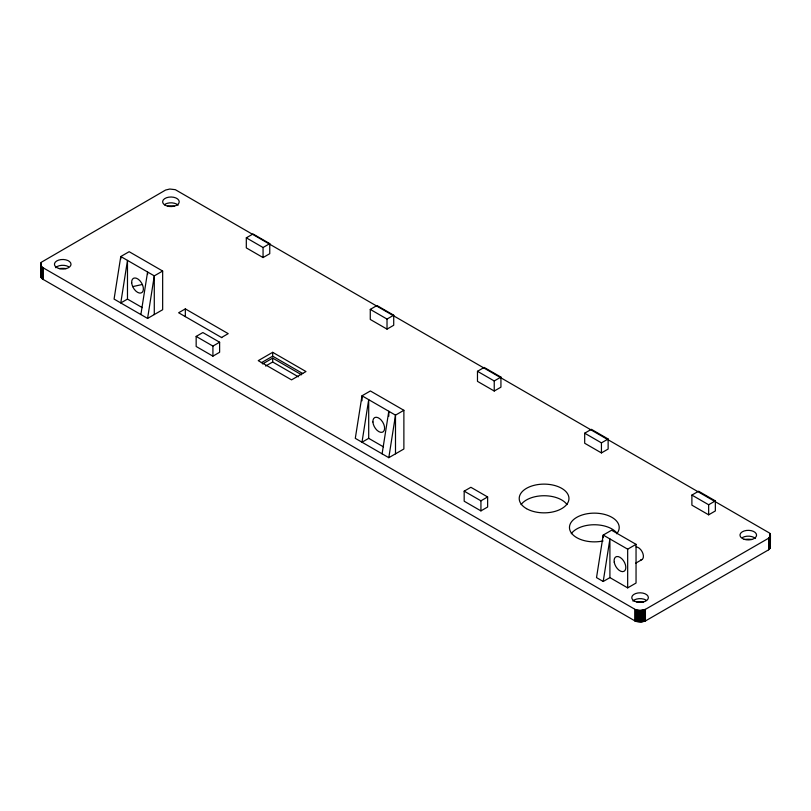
<?xml version="1.0" encoding="UTF-8"?>
<svg xmlns="http://www.w3.org/2000/svg" width="811" height="811" viewBox="0 0 811 811"><rect width="100%" height="100%" fill="white"/><g stroke="black" fill="none" stroke-linecap="round" stroke-linejoin="round"><path stroke-width="1.22" d="M43.358 279.531L43.358 267.924M40.621 263.605L40.844 265.582L42.365 267.346L635.682 609.72L640.072 610.399L645.404 609.355L768.635 538.21L770.379 535.787L769.781 533.192L175.318 189.673L169.783 189.034L165.596 190.038L41.219 262.328L40.621 263.605L40.621 276.541L42.365 278.954L635.682 621.327L641.217 621.966L645.404 620.962L768.635 549.807L770.379 547.395L770.45 535.128M140.881 314.556L147.582 271.999L147.582 274.503M147.582 318.429L154.283 275.872L162.656 271.036L162.656 309.721L147.582 318.429L114.077 299.087L120.778 256.529L129.152 251.694L162.656 271.036M382.103 453.825L388.804 411.268L388.804 416.266M388.804 457.688L395.494 415.141L403.878 410.305L403.878 448.99L388.804 457.688L355.299 438.345L362 395.798L370.374 390.963L403.878 410.305M603.212 581.487L609.913 538.93L609.913 577.614L627.673 587.874L636.047 583.038L636.047 544.343L611.595 530.232L603.212 535.067L596.521 577.614L603.212 581.487L609.913 577.614M40.844 274.564L40.621 276.541M127.479 299.087L120.778 302.949L127.479 260.402L127.479 299.087L142.29 307.633M246.311 237.836L253.012 233.963L269.759 243.635L269.759 253.691L263.058 257.563L246.311 247.892L246.311 237.836L263.058 247.507L269.759 243.635M221.515 337.518L228.215 333.645L185.334 308.89L178.633 312.762L221.788 337.67M196.161 336.413L202.862 332.551L219.619 342.222L219.619 352.278L212.918 356.151L196.161 346.479L196.161 336.413L212.918 346.084L219.619 342.222M272.678 352.319L258.243 360.652L291.544 379.872L305.98 371.539L272.678 352.319L272.678 356.181L302.756 373.547M261.335 362.73L272.678 356.181M262.602 363.936L272.678 358.117L301.56 374.794M265.623 366.055L272.678 361.99L298.347 376.811M370.272 309.396L376.973 305.534L393.72 315.205L393.72 325.262L387.019 329.124L370.272 319.453L370.272 309.396L387.019 319.068L393.72 315.205M477.476 371.296L484.177 367.424L500.934 377.095L500.934 387.161L494.234 391.024L477.476 381.352L477.476 371.296L494.234 380.967L500.934 377.095M368.701 438.345L362 442.218L368.701 399.661L368.701 438.345L383.512 446.902M464.176 491.152L470.877 487.289L487.634 496.961L487.634 507.017L480.933 510.889L464.176 501.218L464.176 491.152L480.933 500.823L487.634 496.961M584.69 433.196L591.391 429.323L608.138 438.994L608.138 449.051L601.438 452.923L584.69 443.252L584.69 433.196L601.438 442.867L608.138 438.994M691.895 495.085L698.595 491.223L715.353 500.894L715.353 510.95L708.652 514.823L691.895 505.152L691.895 495.085L708.652 504.756L715.353 500.894M603.212 537.561L603.212 535.067L627.673 549.179L636.047 544.343M635.733 563.169L641.765 559.691M132.71 286.607L142.351 284.479M770.156 545.418L770.45 546.726M770.379 534.459L770.379 547.395M770.156 533.81L770.156 548.043M769.781 537.064L769.781 548.672M769.274 537.652L769.274 549.26M768.635 538.21L768.635 549.807M708.652 504.756L708.652 514.823M645.404 609.355L645.404 620.962M644.451 609.72L644.451 621.327M643.427 610.014L643.427 621.621M642.342 610.227L642.342 621.834M641.217 610.359L641.217 621.966M640.072 610.399L640.072 622.007M638.926 610.359L638.926 621.966M637.801 610.227L637.801 621.834M636.716 610.014L636.716 621.621M635.682 609.72L635.682 621.327M634.729 609.355L634.729 620.962M627.673 549.179L627.673 587.874M601.438 442.867L601.438 452.923M494.234 380.967L494.234 391.024M480.933 500.823L480.933 510.889M395.494 453.825L395.494 415.141L362 395.798L362 400.786M387.019 319.068L387.019 329.124M272.678 358.117L272.678 361.99M263.058 247.507L263.058 257.563M212.918 346.084L212.918 356.151M185.334 308.89L185.334 316.625M154.283 314.556L154.283 275.872L120.778 256.529L120.778 259.023M42.365 267.346L42.365 278.954M41.726 266.799L41.726 278.406M41.219 266.211L41.219 277.808M40.844 262.957L40.844 277.19M742.42 537.541A8.292 4.785 0 0 1 755.467 538.534M632.884 601.012A8.292 4.785 0 0 1 645.931 600.018M55.533 267.681A8.292 4.785 0 0 1 68.58 266.687M165.069 204.21A8.292 4.785 0 0 1 178.116 205.203M167.563 206.136A13.027 7.522 0 0 1 174.304 206.136M59.345 268.613A13.027 7.522 0 0 1 66.086 268.613M744.914 539.467A13.027 7.522 0 0 1 751.655 539.467M636.696 601.944A13.027 7.522 0 0 1 643.437 601.944M521.108 504.594A24.877 14.365 0 0 1 544.08 495.734A24.877 14.365 0 0 1 567.061 504.594M603.08 540.947A24.877 14.365 0 0 1 569.565 528.772A24.877 14.365 0 0 1 598.842 513.373A24.877 14.365 0 0 1 616.705 533.78M571.299 533.689A24.877 14.365 0 0 1 593.388 524.758A24.877 14.365 0 0 1 616.583 532.685M636.108 546.949A7.106 4.106 60 0 1 642.87 553.386A7.106 4.106 60 0 1 640.68 559.925M744.133 539.274A8.292 4.785 0 0 0 756.572 535.128A8.292 4.785 0 0 0 744.133 530.982A8.292 4.785 0 0 0 744.133 539.274M634.202 600.981A8.292 4.785 0 0 0 648.08 598.842A8.292 4.785 0 0 0 637.922 592.973A8.292 4.785 0 0 0 634.202 600.981M165.069 205.173A8.292 4.785 0 0 0 178.937 203.034A8.292 4.785 0 0 0 168.789 197.164A8.292 4.785 0 0 0 165.069 205.173M58.574 268.411A8.292 4.785 0 0 0 71.013 264.264A8.292 4.785 0 0 0 58.574 260.128A8.292 4.785 0 0 0 58.574 268.411M614.231 562.185A8.292 4.785 60 0 0 623.892 571.37A8.292 4.785 60 0 0 621.773 558.678A8.292 4.785 60 0 0 614.231 562.185M131.686 282.725A8.292 4.785 60 0 0 140.861 293.035A8.292 4.785 60 0 0 140.039 280.87A8.292 4.785 60 0 0 131.686 282.725M372.908 421.984A8.292 4.785 60 0 0 382.082 432.304A8.292 4.785 60 0 0 381.251 420.139A8.292 4.785 60 0 0 372.908 421.984M526.491 508.639A24.877 14.365 0 0 0 568.116 502.202A24.877 14.365 0 0 0 537.642 484.613A24.877 14.365 0 0 0 526.491 508.639"/></g></svg>
